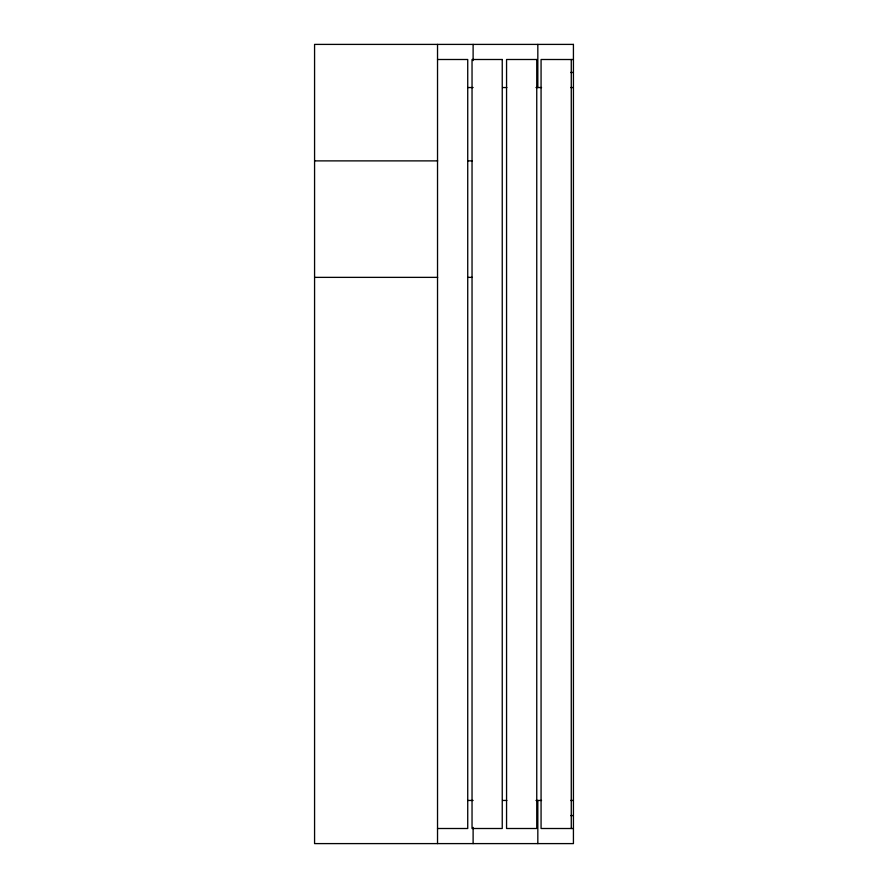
<?xml version="1.0" encoding="UTF-8"?>
<svg xmlns="http://www.w3.org/2000/svg" width="888" height="888" viewBox="0 0 888 888"><rect width="100%" height="100%" fill="white"/><g stroke="black" fill="none" stroke-linecap="round" stroke-linejoin="round"><path stroke-width="1.33" d="M437.529 59.496L467.732 59.496L467.732 828.504L437.529 828.504M573.426 59.518L541.07 59.496L541.07 828.504L573.426 828.515M570.684 72.461L573.426 72.461M467.643 87.546L473.115 87.546M502.708 87.546L506.859 87.546M535.986 87.546L541.536 87.546M570.651 87.546L573.426 87.546M314.574 160.883L437.673 160.883M468.109 160.883L472.261 160.883M314.574 277.367L437.673 277.367M468.109 277.367L472.261 277.367M467.643 800.454L473.115 800.454M502.708 800.454L506.859 800.454M535.986 800.454L541.536 800.454M570.651 800.454L573.426 800.454M570.684 815.573L573.426 815.573M571.273 59.496L571.273 828.504M537.828 44.4L537.828 87.546M537.828 800.454L537.828 843.6M473.115 44.4L473.115 60.573M473.115 827.427L473.115 843.6M437.529 44.4L437.529 843.6M573.426 44.4L314.574 44.4L314.574 843.6L573.426 843.6L573.426 44.4M502.242 59.496L472.039 59.496L472.039 828.504L502.242 828.504L502.242 59.496M536.752 59.496L506.56 59.496L506.56 828.504L536.752 828.504L536.752 59.496"/></g></svg>
